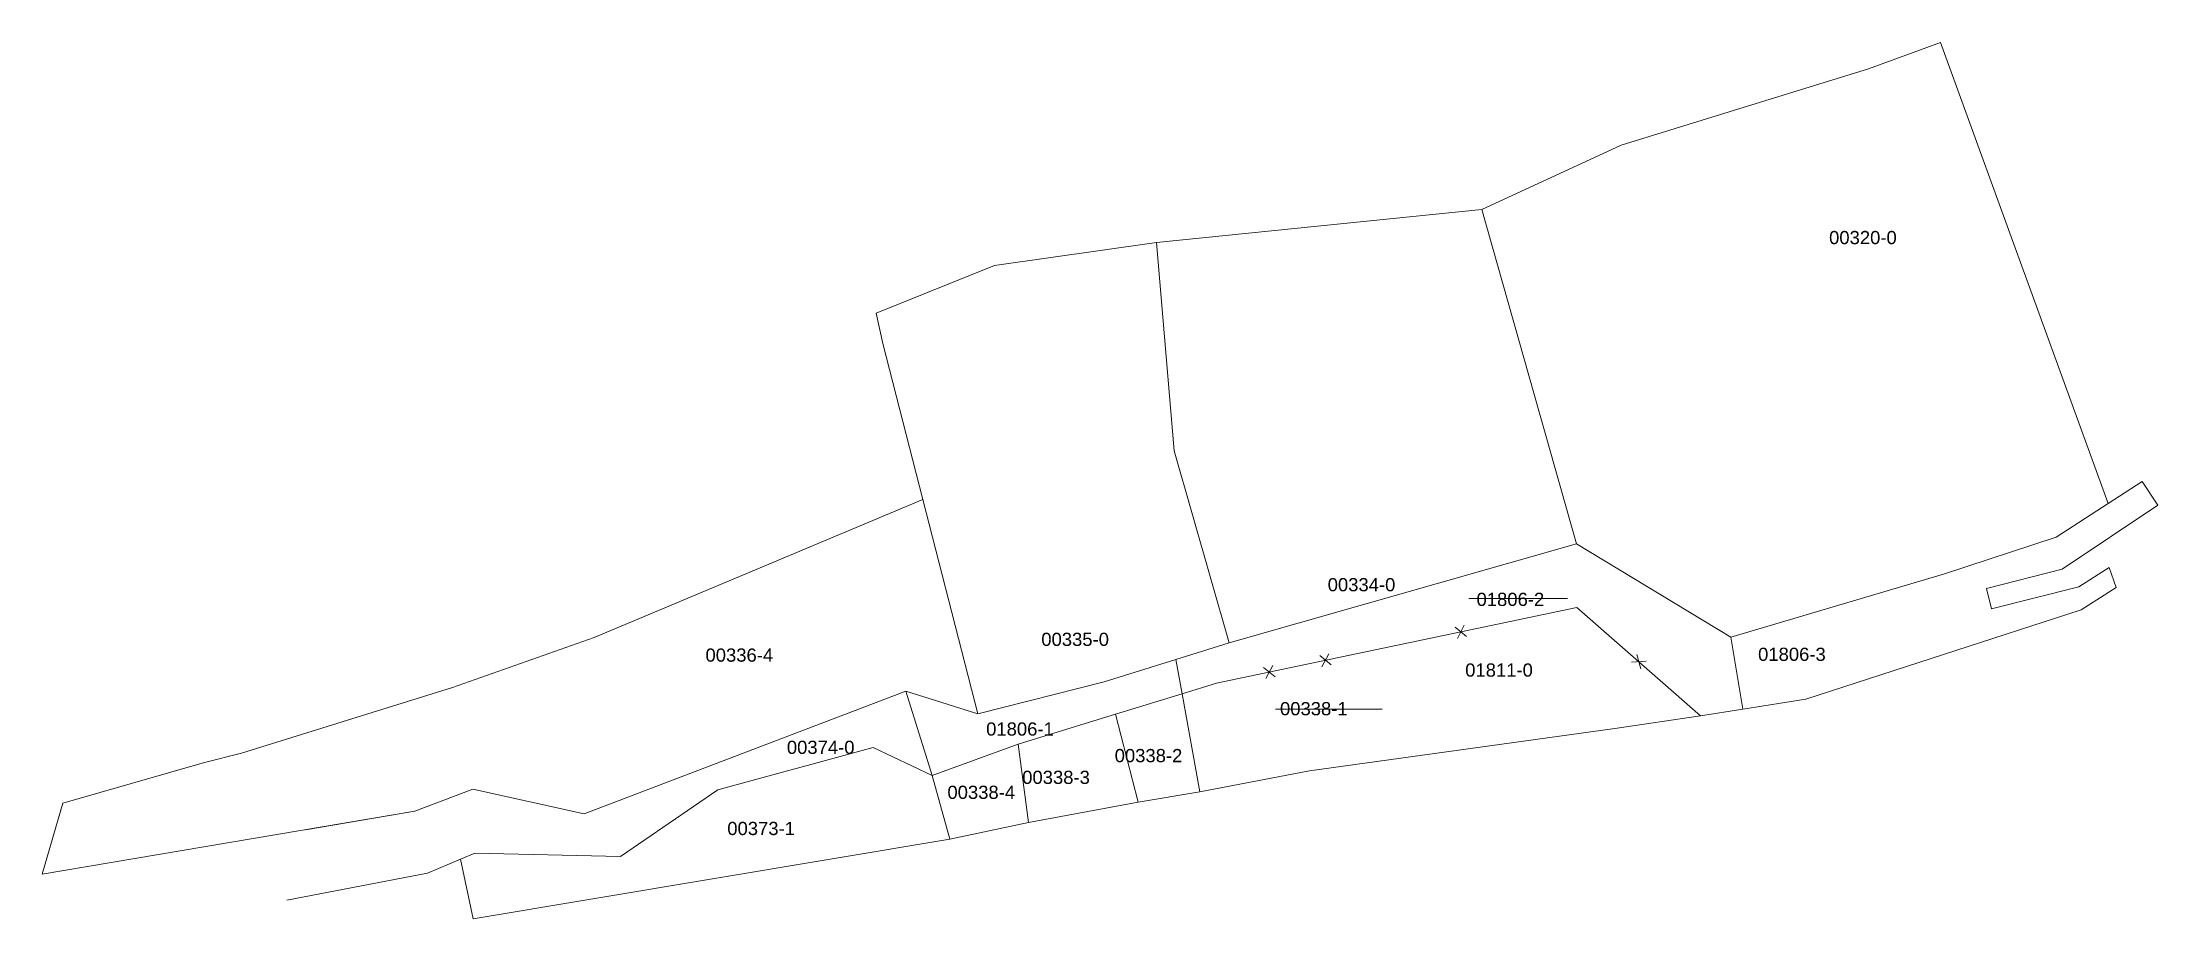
# Model space of a CAD drawing. Header units: metres. Extents: x 7508804 to 7509045, y 4692307 to 4692406.
import ezdxf

# ---------------------------------------------------------------- set-up
doc = ezdxf.new("R2010")
doc.units = ezdxf.units.M
for name, color, linetype, lineweight in [('Nr Parceles Baze', 7, 'Continuous', 0), ('Nr-Kojshi', 251, 'Continuous', 0), ('Parc-Kojshi', 251, 'Continuous', 0), ('Parc-Re', 1, 'Continuous', 0), ('Parcela Baze', 7, 'Continuous', 0), ('sip', 1, 'Continuous', 0)]:
    doc.layers.add(name, color=color, linetype=linetype, lineweight=lineweight)
doc.styles.get("Standard").update_dxf_attribs({"font": 'arial.ttf'})

msp = doc.modelspace()

# ---------------------------------------------------------------- linework, layer by layer
at = {"layer": 'Parc-Kojshi'}
for points in [[(7509020.15, 4692406.49), (7509011.94, 4692403.49)], [(7509039.2, 4692354.09), (7509020.15, 4692406.49)], [(7509011.94, 4692403.49), (7508983.85, 4692394.81)], [(7508983.85, 4692394.81), (7508968.01, 4692387.5)]]:
    msp.add_lwpolyline(points, dxfattribs=at)
at = {"layer": 'Parc-Kojshi', "flags": 128}
for points in [[(7508968.01, 4692387.5), (7508978.77, 4692349.51), (7508939.3, 4692338.28), (7508933.04, 4692360.07), (7508931.03, 4692383.74), (7508968.01, 4692387.5)], [(7508899.15, 4692375.72), (7508912.61, 4692381.13), (7508931.03, 4692383.74), (7508933.04, 4692360.07), (7508939.3, 4692338.28), (7508933.22, 4692336.38), (7508925.08, 4692333.84), (7508910.71, 4692330.18), (7508904.46, 4692354.56), (7508899.93, 4692372.26), (7508899.15, 4692375.72)], [(7508997.65, 4692330.73), (7508996.29, 4692338.9), (7509020.46, 4692346.07), (7509033.29, 4692350.25), (7509039.2, 4692354.09), (7509043.07, 4692356.61), (7509044.82, 4692353.91), (7509033.97, 4692346.65), (7509025.37, 4692344.43), (7509025.94, 4692342.14), (7509035.84, 4692344.64), (7509039.29, 4692346.81), (7509040.1, 4692344.54), (7509036.13, 4692342.02), (7509004.82, 4692331.87), (7508997.65, 4692330.73)], [(7508806.71, 4692320.03), (7508822.83, 4692324.65), (7508827.03, 4692325.71), (7508851, 4692333.18), (7508867.12, 4692338.85), (7508887.4, 4692347.38), (7508904.46, 4692354.56), (7508910.71, 4692330.18), (7508902.54, 4692332.77), (7508865.97, 4692318.84), (7508853.31, 4692321.62), (7508846.74, 4692319.14), (7508804.38, 4692311.97), (7508806.71, 4692320.03)], [(7508978.8, 4692342.28), (7508992.87, 4692329.97), (7508983.12, 4692328.52), (7508948.41, 4692323.71), (7508935.95, 4692321.35), (7508933.93, 4692332.48), (7508937.84, 4692333.68), (7508978.8, 4692342.28)], [(7508933.22, 4692336.38), (7508933.93, 4692332.48), (7508926.36, 4692330.15), (7508915.29, 4692326.73), (7508905.54, 4692323.2), (7508902.54, 4692332.77), (7508910.71, 4692330.18), (7508925.08, 4692333.84), (7508933.22, 4692336.38)], [(7508834.29, 4692317.03), (7508846.74, 4692319.14), (7508853.31, 4692321.62), (7508865.97, 4692318.84), (7508902.54, 4692332.77), (7508905.54, 4692323.2), (7508898.83, 4692326.37), (7508881.18, 4692321.57), (7508870.09, 4692313.99), (7508853.53, 4692314.36), (7508851.93, 4692313.68), (7508848.18, 4692312.09), (7508832.18, 4692309.04)], [(7508933.93, 4692332.48), (7508935.95, 4692321.35), (7508928.93, 4692320.14), (7508926.36, 4692330.15), (7508933.93, 4692332.48)], [(7508928.93, 4692320.14), (7508916.48, 4692317.85), (7508915.29, 4692326.73), (7508926.36, 4692330.15), (7508928.93, 4692320.14)], [(7508853.53, 4692314.36), (7508870.09, 4692313.99), (7508881.18, 4692321.57), (7508898.83, 4692326.37), (7508905.54, 4692323.2), (7508907.54, 4692315.97), (7508853.34, 4692306.92), (7508851.93, 4692313.68), (7508853.53, 4692314.36)], [(7508907.54, 4692315.97), (7508905.54, 4692323.2), (7508915.29, 4692326.73), (7508916.48, 4692317.85), (7508907.54, 4692315.97)]]:
    msp.add_lwpolyline(points, dxfattribs=at)
at = {"layer": 'Parc-Re', "flags": 128}
msp.add_lwpolyline([(7508933.93, 4692332.48), (7508933.22, 4692336.38), (7508939.3, 4692338.28), (7508978.77, 4692349.51), (7508996.29, 4692338.9), (7508997.65, 4692330.73), (7508992.87, 4692329.97), (7508983.12, 4692328.52), (7508948.41, 4692323.71), (7508935.95, 4692321.35)], close=True, dxfattribs=at)
at = {"layer": 'Parcela Baze', "flags": 128}
msp.add_lwpolyline([(7508996.29, 4692338.9), (7508997.65, 4692330.73), (7508992.87, 4692329.97), (7508978.8, 4692342.28), (7508937.84, 4692333.68), (7508933.93, 4692332.48), (7508933.22, 4692336.38), (7508939.3, 4692338.28), (7508978.77, 4692349.51), (7508996.29, 4692338.9)], dxfattribs=at)
at = {"layer": 'sip', "flags": 128}
for points in [[(7508966.53, 4692343.31), (7508977.72, 4692343.31)], [(7508964.96, 4692340.04), (7508966.27, 4692338.98)], [(7508965.23, 4692338.77), (7508966, 4692340.26)], [(7508949.57, 4692336.81), (7508950.87, 4692335.75)], [(7508949.83, 4692335.53), (7508950.6, 4692337.03)], [(7508986.07, 4692335.32), (7508985.61, 4692336.93)], [(7508943.19, 4692335.47), (7508944.5, 4692334.41)], [(7508943.46, 4692334.2), (7508944.23, 4692335.69)], [(7508985, 4692336.07), (7508986.68, 4692336.18)], [(7508944.55, 4692330.74), (7508956.67, 4692330.74)]]:
    msp.add_lwpolyline(points, dxfattribs=at)

# ---------------------------------------------------------------- texts
at = {"layer": 'Nr Parceles Baze'}
for s, p in [('01806-2', (7508967.4, 4692342.45)), ('00338-1', (7508945.06, 4692330.03))]:
    msp.add_text(s, height=1.5, dxfattribs=at).set_placement(p)
at = {"layer": 'Nr-Kojshi'}
for s, p in [('00320-0', (7509007.47, 4692383.56)), ('00334-0', (7508950.48, 4692344.12)), ('00335-0', (7508917.93, 4692337.91)), ('00336-4', (7508879.76, 4692336.12)), ('01806-3', (7508999.4, 4692336.21)), ('00374-0', (7508889.01, 4692325.64)), ('01806-1', (7508911.66, 4692327.72)), ('00338-2', (7508926.27, 4692324.7)), ('00338-3', (7508915.76, 4692322.23)), ('00338-4', (7508907.26, 4692320.53)), ('00373-1', (7508882.24, 4692316.42))]:
    msp.add_text(s, height=1.5, dxfattribs=at).set_placement(p)
at = {"layer": 'Parc-Re'}
msp.add_text('01811-0', height=1.5, dxfattribs=at).set_placement((7508966.11, 4692334.42))

doc.saveas('drawing.dxf')
